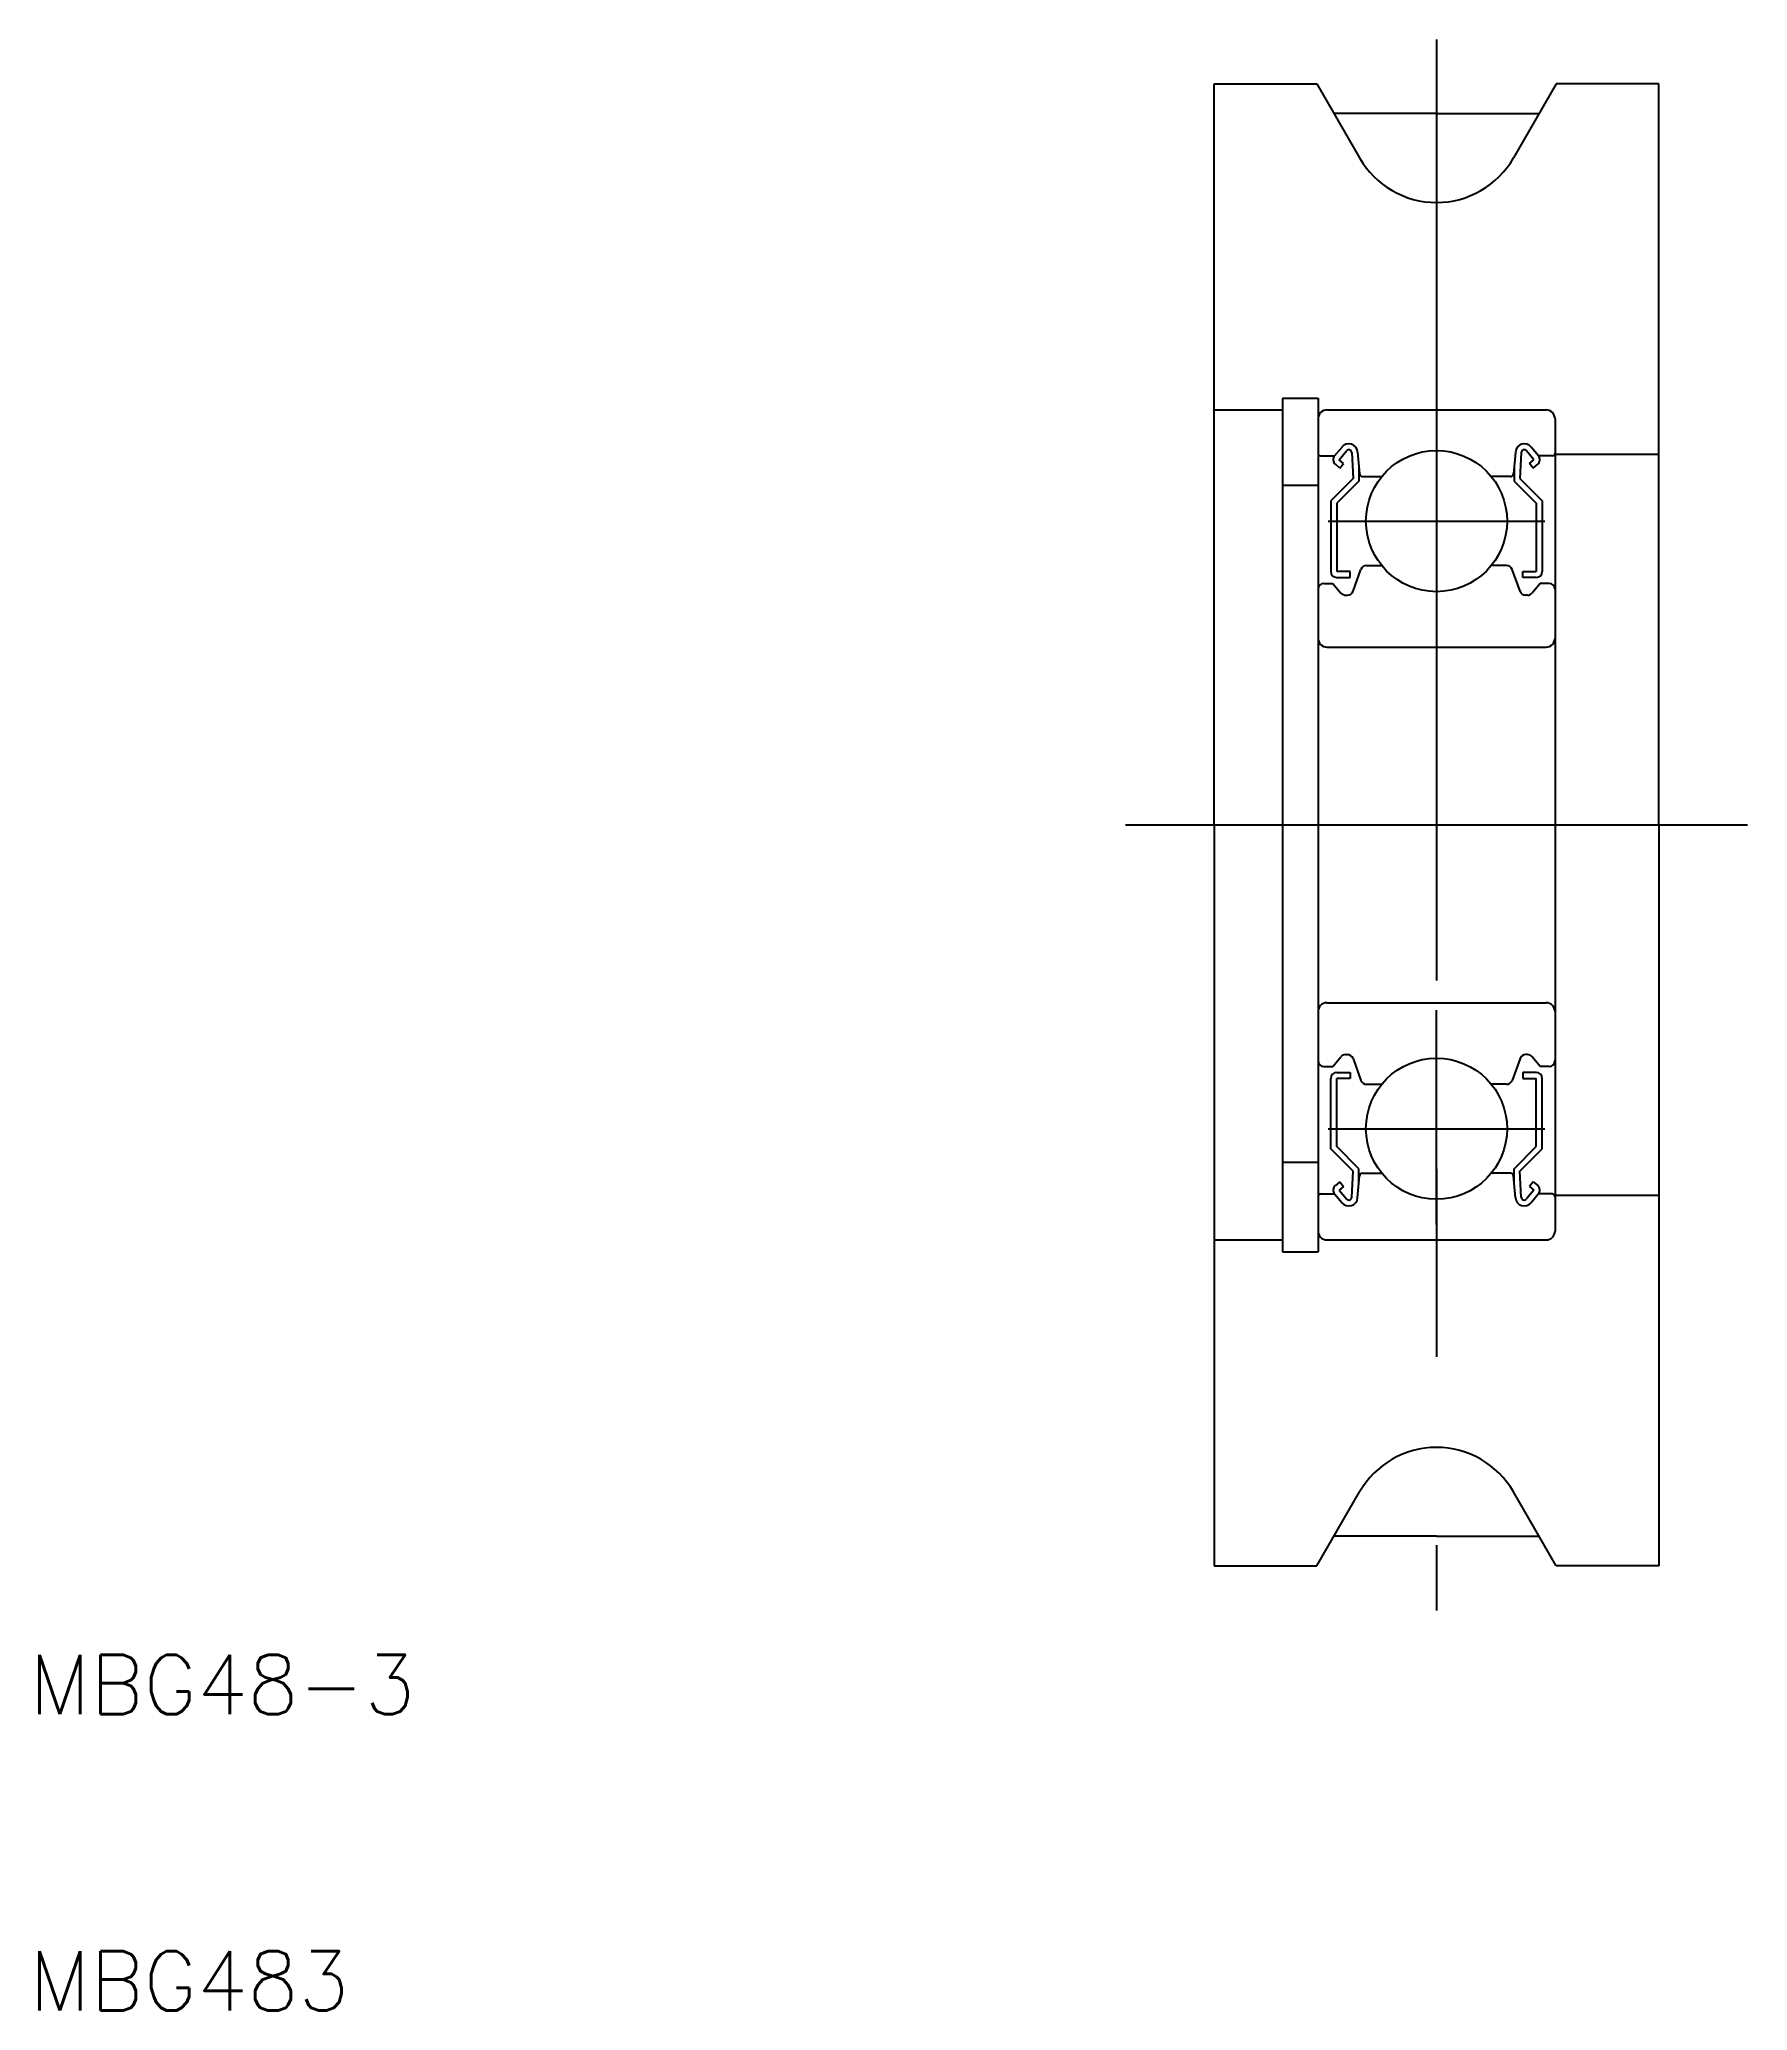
# Model space of a CAD drawing. Extents: x 10.3 to 68, y 10 to 76.5.
import ezdxf

# ---------------------------------------------------------------- set-up
doc = ezdxf.new("R2010")
doc.units = 0
doc.linetypes.add('CENTER', pattern=[50.8, 31.75, -6.35, 6.35, -6.35])
doc.layers.get('0').update_dxf_attribs({"linetype": 'CONTINUOUS'})
doc.layers.add('CENTER', color=1, linetype='CENTER')
doc.styles.get("Standard").update_dxf_attribs({"font": 'txt.shx', "bigfont": 'extfont.shx'})

msp = doc.modelspace()

# ---------------------------------------------------------------- linework, layer by layer
at = {"color": 7, "linetype": 'CONTINUOUS'}
for p, q in [((50, 50), (50, 75)), ((50, 75), (53.459, 75)), ((53.459, 75), (54.902, 72.5)), ((61.541, 75), (60.098, 72.5)), ((65, 75), (61.541, 75)), ((65, 50), (65, 75)), ((50, 64), (52.3, 64)), ((52.3, 64.4), (52.3, 35.6)), ((52.3, 64.4), (53.5, 64.4)), ((53.5, 64.4), (53.5, 35.6)), ((53.8, 64), (61.2, 64)), ((53.5, 63.7), (53.5, 36.3)), ((61.5, 63.7), (61.5, 36.3)), ((54.06, 62.45), (54.31, 62.748)), ((54.213, 62.321), (54.463, 62.619)), ((54.64, 62.56), (54.683, 61.683)), ((54.838, 62.581), (54.903, 61.841)), ((60.162, 62.581), (60.097, 61.841)), ((60.36, 62.56), (60.317, 61.683)), ((60.787, 62.321), (60.537, 62.619)), ((60.94, 62.45), (60.69, 62.748)), ((53.6, 62.45), (54.06, 62.45)), ((54.238, 62.04), (54.085, 62.168)), ((54.366, 62.193), (54.213, 62.321)), ((54.238, 62.04), (54.366, 62.193)), ((54.883, 62.07), (54.883, 61.6)), ((60.117, 62.07), (60.117, 61.6)), ((60.634, 62.193), (60.787, 62.321)), ((60.762, 62.04), (60.634, 62.193)), ((60.762, 62.04), (60.915, 62.168)), ((61.4, 62.45), (60.94, 62.45)), ((65, 62.5), (61.5, 62.5)), ((52.3, 61.459), (53.5, 61.459)), ((54.683, 61.683), (53.933, 60.933)), ((54.883, 61.6), (54.133, 60.85)), ((55.003, 61.75), (55.651, 61.75)), ((59.997, 61.75), (59.349, 61.75)), ((60.117, 61.6), (60.867, 60.85)), ((60.317, 61.683), (61.067, 60.933)), ((53.933, 60.933), (53.933, 58.55)), ((54.133, 60.85), (54.133, 58.55)), ((60.867, 60.85), (60.867, 58.55)), ((61.067, 60.933), (61.067, 58.55)), ((54.583, 58.55), (54.133, 58.55)), ((54.583, 58.35), (54.583, 58.55)), ((54.682, 57.882), (54.95, 58.618)), ((55.138, 58.75), (55.651, 58.75)), ((59.862, 58.75), (59.349, 58.75)), ((60.318, 57.882), (60.05, 58.618)), ((60.417, 58.35), (60.417, 58.55)), ((60.417, 58.55), (60.867, 58.55)), ((53.7, 58.15), (54, 58.15)), ((54, 58.15), (54.276, 57.821)), ((54.133, 58.35), (54.583, 58.35)), ((60.867, 58.35), (60.417, 58.35)), ((61, 58.15), (60.724, 57.821)), ((61.3, 58.15), (61, 58.15)), ((54.429, 57.75), (54.494, 57.75)), ((60.571, 57.75), (60.506, 57.75)), ((53.8, 56), (61.2, 56)), ((50, 50), (50, 25)), ((65, 50), (65, 25)), ((53.8, 44), (61.2, 44)), ((54, 41.85), (54.276, 42.179)), ((54.429, 42.25), (54.494, 42.25)), ((54.682, 42.118), (54.95, 41.382)), ((60.318, 42.118), (60.05, 41.382)), ((60.571, 42.25), (60.506, 42.25)), ((61, 41.85), (60.724, 42.179)), ((53.7, 41.85), (54, 41.85)), ((53.933, 39.067), (53.933, 41.45)), ((54.133, 41.65), (54.583, 41.65)), ((54.583, 41.45), (54.133, 41.45)), ((54.133, 39.15), (54.133, 41.45)), ((54.583, 41.65), (54.583, 41.45)), ((55.138, 41.25), (55.651, 41.25)), ((55.266, 41.25), (55.266, 41.25)), ((55.394, 41.25), (55.394, 41.25)), ((59.862, 41.25), (59.349, 41.25)), ((60.867, 41.65), (60.417, 41.65)), ((60.417, 41.65), (60.417, 41.45)), ((60.417, 41.45), (60.867, 41.45)), ((60.867, 39.15), (60.867, 41.45)), ((61.3, 41.85), (61, 41.85)), ((61.067, 39.067), (61.067, 41.45)), ((52.3, 38.627), (53.5, 38.627)), ((54.683, 38.317), (53.933, 39.067)), ((54.883, 38.4), (54.133, 39.15)), ((60.117, 38.4), (60.867, 39.15)), ((60.317, 38.317), (61.067, 39.067)), ((54.238, 37.96), (54.085, 37.832)), ((54.238, 37.96), (54.366, 37.807)), ((54.64, 37.44), (54.683, 38.317)), ((54.838, 37.419), (54.903, 38.159)), ((54.883, 37.93), (54.883, 38.4)), ((55.003, 38.25), (55.651, 38.25)), ((59.997, 38.25), (59.349, 38.25)), ((60.162, 37.419), (60.097, 38.159)), ((60.117, 37.93), (60.117, 38.4)), ((60.36, 37.44), (60.317, 38.317)), ((60.762, 37.96), (60.634, 37.807)), ((60.762, 37.96), (60.915, 37.832)), ((53.6, 37.55), (54.06, 37.55)), ((54.06, 37.55), (54.31, 37.252)), ((54.366, 37.807), (54.213, 37.679)), ((54.213, 37.679), (54.463, 37.381)), ((60.787, 37.679), (60.537, 37.381)), ((60.634, 37.807), (60.787, 37.679)), ((60.94, 37.55), (60.69, 37.252)), ((61.4, 37.55), (60.94, 37.55)), ((65, 37.5), (61.5, 37.5)), ((50, 36), (52.3, 36)), ((53.8, 36), (61.2, 36)), ((52.3, 35.6), (53.5, 35.6)), ((53.459, 25), (54.902, 27.5)), ((61.541, 25), (60.098, 27.5)), ((50, 25), (53.459, 25)), ((65, 25), (61.541, 25))]:
    msp.add_line(p, q, dxfattribs=at)
for centre in [(57.5, 60.25), (57.5, 39.75)]:
    msp.add_circle(centre, 2.381, dxfattribs=at)
for centre, radius, start, end in [((57.5, 74), 3, 210, 330), ((53.8, 63.7), 0.3, 90, 180), ((61.2, 63.7), 0.3, 0, 90), ((53.6, 62.55), 0.1, 180, 270), ((54.539, 62.555), 0.3, 4.99676, 140.00197), ((54.54, 62.555), 0.1, 2.81979, 140.00215), ((60.461, 62.555), 0.3, 39.99803, 175.00324), ((60.46, 62.555), 0.1, 39.99785, 177.18021), ((61.4, 62.55), 0.1, 270, 0), ((54.213, 62.321), 0.2, 140.00197, 230.08631), ((60.787, 62.321), 0.2, 309.91369, 39.99803), ((55.003, 61.85), 0.1, 184.99676, 269.99912), ((59.997, 61.85), 0.1, 270.00088, 355.00324), ((54.133, 58.55), 0.2, 180, 270), ((55.138, 58.55), 0.2, 90, 159.99165), ((59.862, 58.55), 0.2, 20.00835, 90), ((60.867, 58.55), 0.2, 270, 0), ((53.7, 57.95), 0.2, 90, 180), ((54.494, 57.95), 0.2, 270, 339.99165), ((60.506, 57.95), 0.2, 200.00835, 270), ((61.3, 57.95), 0.2, 0, 90), ((54.429, 57.95), 0.2, 219.9952, 270), ((60.571, 57.95), 0.2, 270, 320.0048), ((53.8, 56.3), 0.3, 180, 270), ((61.2, 56.3), 0.3, 270, 0), ((53.8, 43.7), 0.3, 90, 180), ((61.2, 43.7), 0.3, 0, 90), ((53.7, 42.05), 0.2, 180, 270), ((54.429, 42.05), 0.2, 90, 140.0048), ((54.494, 42.05), 0.2, 20.00835, 90), ((60.506, 42.05), 0.2, 90, 159.99165), ((60.571, 42.05), 0.2, 39.9952, 90), ((61.3, 42.05), 0.2, 270, 0), ((54.133, 41.45), 0.2, 90, 180), ((55.138, 41.45), 0.2, 200.00835, 270), ((59.862, 41.45), 0.2, 270, 339.99165), ((60.867, 41.45), 0.2, 0, 90), ((55.003, 38.15), 0.1, 90.00088, 175.00324), ((59.997, 38.15), 0.1, 4.99676, 89.99912), ((53.6, 37.45), 0.1, 90, 180), ((54.213, 37.679), 0.2, 129.91369, 219.99803), ((54.539, 37.445), 0.3, 219.99803, 355.00324), ((54.54, 37.445), 0.1, 219.99785, 357.18021), ((60.461, 37.445), 0.3, 184.99676, 320.00197), ((60.46, 37.445), 0.1, 182.81979, 320.00215), ((60.787, 37.679), 0.2, 320.00197, 50.08631), ((61.4, 37.45), 0.1, 0, 90), ((53.8, 36.3), 0.3, 180, 270), ((61.2, 36.3), 0.3, 270, 0), ((57.5, 26), 3, 30, 150)]:
    msp.add_arc(centre, radius, start, end, dxfattribs=at)
at = {"layer": 'CENTER', "color": 1, "linetype": 'CENTER'}
for p, q in [((57.5, 76.5), (57.5, 23.5)), ((57.5, 74), (54.036, 74)), ((57.5, 74), (60.964, 74)), ((57.5, 63.484), (57.5, 56.248)), ((53.844, 60.25), (61.156, 60.25)), ((47, 50), (68, 50)), ((57.5, 36.516), (57.5, 43.752)), ((53.844, 39.75), (61.156, 39.75)), ((57.5, 26), (54.036, 26)), ((57.5, 26), (60.964, 26))]:
    msp.add_line(p, q, dxfattribs=at)

# ---------------------------------------------------------------- texts
at = {"color": 7, "linetype": 'CONTINUOUS'}
for s, p in [('MBG48-3', (10, 20)), ('MBG483', (10, 10))]:
    msp.add_text(s, height=2, dxfattribs=at).set_placement(p)

doc.saveas('drawing.dxf')
